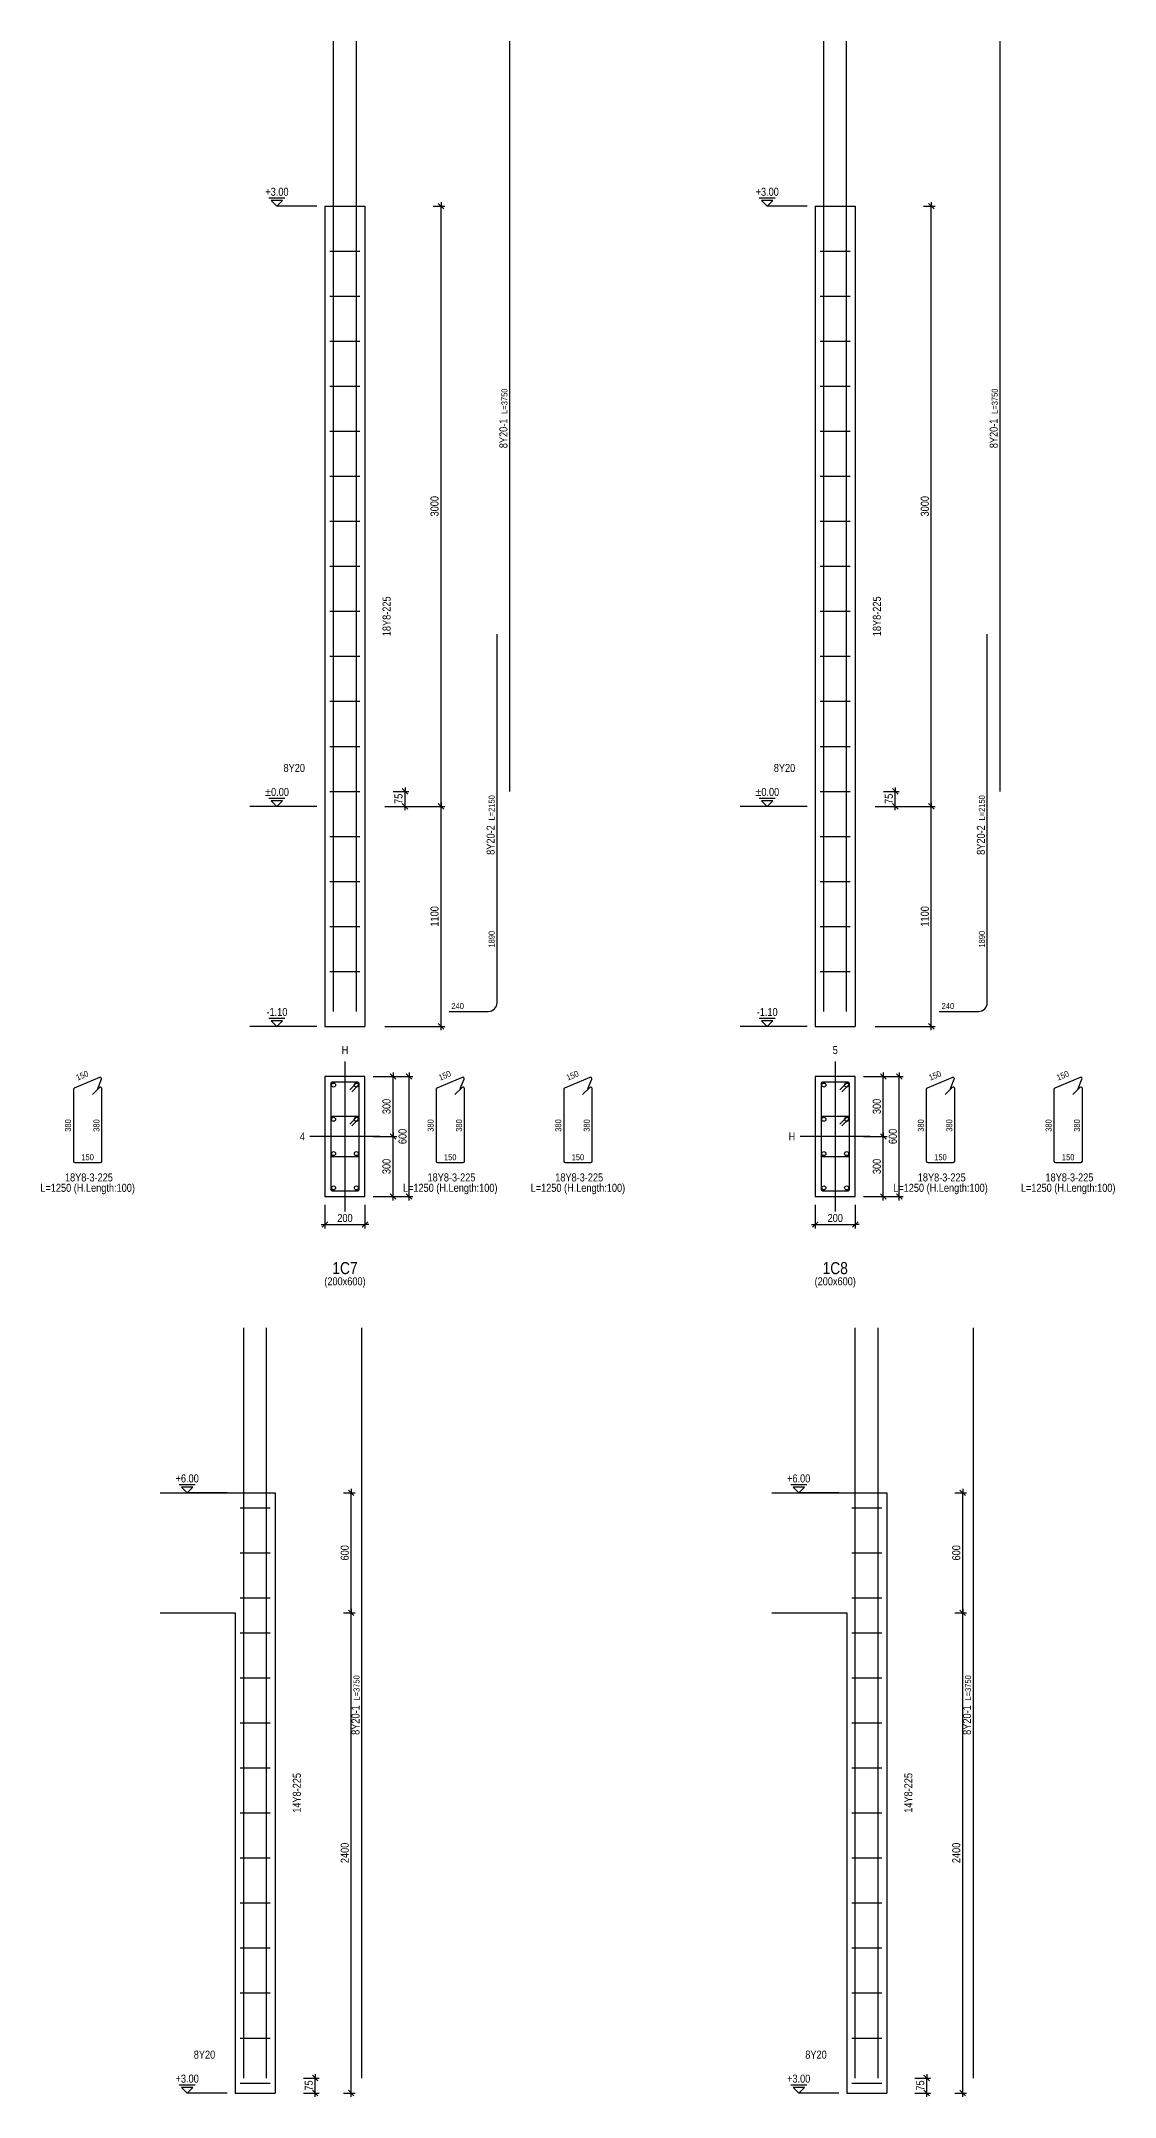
# Model space of a CAD drawing. Extents: x 0 to 206258, y -403073 to 0.
# Drawn here: x 42210 to 55627, y -111586 to -85897 of the extents above; entities that cross this region are included whole.
import ezdxf
from ezdxf.enums import TextEntityAlignment as Align
from ezdxf.lldxf.tags import DXFTag

# ---------------------------------------------------------------- set-up
doc = ezdxf.new("R2010")
doc.units = 0
doc.header["$LTSCALE"] = 1000
for name, color, linetype in [('Axis Line(Dir 1)', 8, 'CENTER2'), ('Axis Line(Dir 2)', 150, 'CENTER2'), ('Column Line(D)', 1, 'Continuous'), ('Dimension Line', 5, 'Continuous'), ('Dimension Text', 5, 'Continuous'), ('Link Line', 3, 'Continuous'), ('Rebar Label', 6, 'Continuous'), ('Rebar Length Text', 8, 'Continuous'), ('Rebar Line', 7, 'Continuous'), ('Top Rebar Label', 6, 'Continuous'), ('Top Rebar Length Text', 8, 'Continuous'), ('Top Rebar Line', 7, 'Continuous')]:
    doc.layers.add(name, color=color, linetype=linetype)
for name, color, linetype, true_color in [('Column Label(D)', 12, 'Continuous', 0xbd0000), ('Column Size Label (D)', 94, 'Continuous', 0x008100), ('Level Mark Line', 253, 'Continuous', 0x828282), ('Level Mark Text', 253, 'Continuous', 0x828282), ('Link Label', 94, 'Continuous', 0x008100), ('Link Length Text', 94, 'Continuous', 0x008100)]:
    doc.layers.add(name, color=color, linetype=linetype, true_color=true_color)
doc.styles.add('Column Label(D)', font='ARIALN.TTF', dxfattribs={"height": 150})
doc.styles.add('Column Size Label (D)', font='ARIALN.TTF', dxfattribs={"height": 100})
doc.styles.add('Dimension Text', font='ARIALN.TTF', dxfattribs={"height": 100})
doc.styles.add('Level Mark Text', font='ARIALN.TTF', dxfattribs={"height": 100})
doc.styles.add('Link Label', font='ARIALN.TTF', dxfattribs={"height": 100})
doc.styles.add('Link Length Text', font='ARIALN.TTF', dxfattribs={"height": 100})
doc.styles.add('Rebar Label', font='ARIALN.TTF', dxfattribs={"height": 100})
doc.styles.add('Rebar Length Text', font='ARIALN.TTF', dxfattribs={"height": 75})
doc.styles.add('Top Rebar Label', font='ARIALN.TTF', dxfattribs={"height": 100})
doc.styles.add('Top Rebar Length Text', font='ARIALN.TTF', dxfattribs={"height": 75})
tags = doc.linetypes.add('CENTER2', pattern=[1.125, 0.75, -0.125, 0.125, -0.125]).pattern_tags.tags
tags[10:11] = [DXFTag(74, 4), DXFTag(75, 0), DXFTag(340, '0'), DXFTag(46, 0.0), DXFTag(50, 0.0), DXFTag(44, 0.0), DXFTag(45, 0.0)]
tags[8:9] = [DXFTag(74, 4), DXFTag(75, 0), DXFTag(340, '0'), DXFTag(46, 0.0), DXFTag(50, 0.0), DXFTag(44, 0.0), DXFTag(45, 0.0)]
tags[6:7] = [DXFTag(74, 4), DXFTag(75, 0), DXFTag(340, '0'), DXFTag(46, 0.0), DXFTag(50, 0.0), DXFTag(44, 0.0), DXFTag(45, 0.0)]
tags[4:5] = [DXFTag(74, 4), DXFTag(75, 0), DXFTag(340, '0'), DXFTag(46, 0.0), DXFTag(50, 0.0), DXFTag(44, 0.0), DXFTag(45, 0.0)]
doc.dimstyles.new('COLUMNELV', dxfattribs={"dimtxt": 100, "dimasz": 30, "dimexe": 48.3, "dimexo": 103.5, "dimgap": 30, "dimtad": 1, "dimtoh": 1, "dimdec": 1, "dimlfac": 0.4, "dimdsep": 46, "dimtxsty": 'Dimension Text', "dimblk": 'PCDIM_TICK', "dimcen": 0.09, "dimclrd": 5, "dimclre": 5, "dimclrt": 5, "dimadec": 1, "dimazin": 0, "dimtp": 1, "dimtm": 1, "dimtfac": 1, "dimtdec": 4, "dimtofl": 0, "dimtmove": 0, "dimatfit": 3, "dimfxl": 1, "dimtolj": 1, "dimtzin": 0, "dimarcsym": 0})

# ---------------------------------------------------------------- blocks, each defined once
blk = doc.blocks.new('PCDIM_TICK')
at = {"layer": 'Dimension Line', "color": 0, "transparency": 33554687}
for p, q in [((1.15, 1.15), (-1.15, -1.15)), ((1.61, 0), (0, 0))]:
    blk.add_line(p, q, dxfattribs=at)
blk = doc.blocks.new('*U1890')
at = {"layer": 'Dimension Line', "color": 5, "true_color": 0x0000ff, "transparency": 16777216}
for p, q in [((47110, -95459), (47255, -95459)), ((47207, -98209), (47207, -95459)), ((47110, -98209), (47255, -98209))]:
    blk.add_line(p, q, dxfattribs=at)
at = {"layer": 'Dimension Line', "color": 5, "true_color": 0x0000ff, "transparency": 16777216, "xscale": 30, "yscale": 30}
for p, rotation in [((47207, -95459), 89.99999999999447), ((47207, -98209), 269.9999999999834)]:
    blk.add_blockref('PCDIM_TICK', p, dxfattribs=dict(at, rotation=rotation))
at = {"layer": 'Dimension Line', "color": 5, "true_color": 0x0000ff, "transparency": 16777216, "insert": (47177, -96834), "char_height": 100, "width": 238.4, "attachment_point": 8, "rotation": 90, "style": 'Dimension Text'}
blk.add_mtext('1100', dxfattribs=at)
blk = doc.blocks.new('*U1891')
at = {"layer": 'Dimension Line', "color": 5, "true_color": 0x0000ff, "transparency": 16777216}
for p, q in [((47110, -87959), (47255, -87959)), ((47207, -95459), (47207, -87959)), ((47110, -95459), (47255, -95459))]:
    blk.add_line(p, q, dxfattribs=at)
at = {"layer": 'Dimension Line', "color": 5, "true_color": 0x0000ff, "transparency": 16777216, "xscale": 30, "yscale": 30}
for p, rotation in [((47207, -87959), 89.99999999999447), ((47207, -95459), 269.9999999999834)]:
    blk.add_blockref('PCDIM_TICK', p, dxfattribs=dict(at, rotation=rotation))
at = {"layer": 'Dimension Line', "color": 5, "true_color": 0x0000ff, "transparency": 16777216, "insert": (47177, -91709), "char_height": 100, "width": 245.98, "attachment_point": 8, "rotation": 90, "style": 'Dimension Text'}
blk.add_mtext('3000', dxfattribs=at)
blk = doc.blocks.new('*U1892')
at = {"layer": 'Dimension Line', "color": 5, "true_color": 0x0000ff, "transparency": 16777216}
for p, q in [((46610, -95272), (46805, -95272)), ((46757, -95459), (46757, -95272)), ((46610, -95459), (46805, -95459))]:
    blk.add_line(p, q, dxfattribs=at)
at = {"layer": 'Dimension Line', "color": 5, "true_color": 0x0000ff, "transparency": 16777216, "xscale": 30, "yscale": 30}
for p, rotation in [((46757, -95272), 89.99999999999447), ((46757, -95459), 269.9999999999834)]:
    blk.add_blockref('PCDIM_TICK', p, dxfattribs=dict(at, rotation=rotation))
at = {"layer": 'Dimension Line', "color": 5, "true_color": 0x0000ff, "transparency": 16777216, "insert": (46727, -95365), "char_height": 100, "width": 117.23, "attachment_point": 8, "rotation": 90, "style": 'Dimension Text'}
blk.add_mtext('75', dxfattribs=at)
blk = doc.blocks.new('*U1893')
at = {"layer": 'Dimension Line', "color": 5, "true_color": 0x0000ff, "transparency": 16777216}
for p, q in [((45757, -100438), (45757, -100733)), ((46257, -100438), (46257, -100733)), ((45757, -100684), (46257, -100684))]:
    blk.add_line(p, q, dxfattribs=at)
at = {"layer": 'Dimension Line', "color": 5, "true_color": 0x0000ff, "transparency": 16777216, "xscale": 30, "yscale": 30, "rotation": 180.0000000000004}
blk.add_blockref('PCDIM_TICK', (45757, -100684), dxfattribs=at)
at = {"layer": 'Dimension Line', "color": 5, "true_color": 0x0000ff, "transparency": 16777216, "xscale": 30, "yscale": 30}
blk.add_blockref('PCDIM_TICK', (46257, -100684), dxfattribs=at)
at = {"layer": 'Dimension Line', "color": 5, "true_color": 0x0000ff, "transparency": 16777216, "insert": (46007, -100654), "char_height": 100, "width": 182.77, "attachment_point": 8, "style": 'Dimension Text'}
blk.add_mtext('200', dxfattribs=at)
blk = doc.blocks.new('*U1894')
at = {"layer": 'Dimension Line', "color": 5, "true_color": 0x0000ff, "transparency": 16777216}
for p, q in [((46360, -99584), (46655, -99584)), ((46607, -100334), (46607, -99584)), ((46360, -100334), (46655, -100334))]:
    blk.add_line(p, q, dxfattribs=at)
at = {"layer": 'Dimension Line', "color": 5, "true_color": 0x0000ff, "transparency": 16777216, "xscale": 30, "yscale": 30}
for p, rotation in [((46607, -99584), 89.99999999999447), ((46607, -100334), 269.9999999999834)]:
    blk.add_blockref('PCDIM_TICK', p, dxfattribs=dict(at, rotation=rotation))
at = {"layer": 'Dimension Line', "color": 5, "true_color": 0x0000ff, "transparency": 16777216, "insert": (46577, -99959), "char_height": 100, "width": 181.5, "attachment_point": 8, "rotation": 90, "style": 'Dimension Text'}
blk.add_mtext('300', dxfattribs=at)
blk = doc.blocks.new('*U1895')
at = {"layer": 'Dimension Line', "color": 5, "true_color": 0x0000ff, "transparency": 16777216}
for p, q in [((46360, -98834), (46655, -98834)), ((46607, -99584), (46607, -98834)), ((46360, -99584), (46655, -99584))]:
    blk.add_line(p, q, dxfattribs=at)
at = {"layer": 'Dimension Line', "color": 5, "true_color": 0x0000ff, "transparency": 16777216, "xscale": 30, "yscale": 30}
for p, rotation in [((46607, -98834), 89.99999999999447), ((46607, -99584), 269.9999999999834)]:
    blk.add_blockref('PCDIM_TICK', p, dxfattribs=dict(at, rotation=rotation))
at = {"layer": 'Dimension Line', "color": 5, "true_color": 0x0000ff, "transparency": 16777216, "insert": (46577, -99209), "char_height": 100, "width": 181.5, "attachment_point": 8, "rotation": 90, "style": 'Dimension Text'}
blk.add_mtext('300', dxfattribs=at)
blk = doc.blocks.new('*U1896')
at = {"layer": 'Dimension Line', "color": 5, "true_color": 0x0000ff, "transparency": 16777216}
for p, q in [((46360, -98834), (46855, -98834)), ((46807, -100334), (46807, -98834)), ((46360, -100334), (46855, -100334))]:
    blk.add_line(p, q, dxfattribs=at)
at = {"layer": 'Dimension Line', "color": 5, "true_color": 0x0000ff, "transparency": 16777216, "xscale": 30, "yscale": 30}
for p, rotation in [((46807, -98834), 89.99999999999447), ((46807, -100334), 269.9999999999834)]:
    blk.add_blockref('PCDIM_TICK', p, dxfattribs=dict(at, rotation=rotation))
at = {"layer": 'Dimension Line', "color": 5, "true_color": 0x0000ff, "transparency": 16777216, "insert": (46777, -99584), "char_height": 100, "width": 181.97, "attachment_point": 8, "rotation": 90, "style": 'Dimension Text'}
blk.add_mtext('600', dxfattribs=at)
blk = doc.blocks.new('*U1897')
at = {"layer": 'Dimension Line', "color": 5, "true_color": 0x0000ff, "transparency": 16777216}
for p, q in [((53236, -95459), (53381, -95459)), ((53333, -98209), (53333, -95459)), ((53236, -98209), (53381, -98209))]:
    blk.add_line(p, q, dxfattribs=at)
at = {"layer": 'Dimension Line', "color": 5, "true_color": 0x0000ff, "transparency": 16777216, "xscale": 30, "yscale": 30}
for p, rotation in [((53333, -95459), 89.99999999999447), ((53333, -98209), 269.9999999999834)]:
    blk.add_blockref('PCDIM_TICK', p, dxfattribs=dict(at, rotation=rotation))
at = {"layer": 'Dimension Line', "color": 5, "true_color": 0x0000ff, "transparency": 16777216, "insert": (53303, -96834), "char_height": 100, "width": 238.4, "attachment_point": 8, "rotation": 90, "style": 'Dimension Text'}
blk.add_mtext('1100', dxfattribs=at)
blk = doc.blocks.new('*U1898')
at = {"layer": 'Dimension Line', "color": 5, "true_color": 0x0000ff, "transparency": 16777216}
for p, q in [((53236, -87959), (53381, -87959)), ((53333, -95459), (53333, -87959)), ((53236, -95459), (53381, -95459))]:
    blk.add_line(p, q, dxfattribs=at)
at = {"layer": 'Dimension Line', "color": 5, "true_color": 0x0000ff, "transparency": 16777216, "xscale": 30, "yscale": 30}
for p, rotation in [((53333, -87959), 89.99999999999447), ((53333, -95459), 269.9999999999834)]:
    blk.add_blockref('PCDIM_TICK', p, dxfattribs=dict(at, rotation=rotation))
at = {"layer": 'Dimension Line', "color": 5, "true_color": 0x0000ff, "transparency": 16777216, "insert": (53303, -91709), "char_height": 100, "width": 245.98, "attachment_point": 8, "rotation": 90, "style": 'Dimension Text'}
blk.add_mtext('3000', dxfattribs=at)
blk = doc.blocks.new('*U1899')
at = {"layer": 'Dimension Line', "color": 5, "true_color": 0x0000ff, "transparency": 16777216}
for p, q in [((52736, -95272), (52931, -95272)), ((52883, -95459), (52883, -95272)), ((52736, -95459), (52931, -95459))]:
    blk.add_line(p, q, dxfattribs=at)
at = {"layer": 'Dimension Line', "color": 5, "true_color": 0x0000ff, "transparency": 16777216, "xscale": 30, "yscale": 30}
for p, rotation in [((52883, -95272), 89.99999999999447), ((52883, -95459), 269.9999999999834)]:
    blk.add_blockref('PCDIM_TICK', p, dxfattribs=dict(at, rotation=rotation))
at = {"layer": 'Dimension Line', "color": 5, "true_color": 0x0000ff, "transparency": 16777216, "insert": (52853, -95365), "char_height": 100, "width": 117.23, "attachment_point": 8, "rotation": 90, "style": 'Dimension Text'}
blk.add_mtext('75', dxfattribs=at)
blk = doc.blocks.new('*U1900')
at = {"layer": 'Dimension Line', "color": 5, "true_color": 0x0000ff, "transparency": 16777216}
for p, q in [((51883, -100438), (51883, -100733)), ((52383, -100438), (52383, -100733)), ((51883, -100684), (52383, -100684))]:
    blk.add_line(p, q, dxfattribs=at)
at = {"layer": 'Dimension Line', "color": 5, "true_color": 0x0000ff, "transparency": 16777216, "xscale": 30, "yscale": 30, "rotation": 180.0000000000004}
blk.add_blockref('PCDIM_TICK', (51883, -100684), dxfattribs=at)
at = {"layer": 'Dimension Line', "color": 5, "true_color": 0x0000ff, "transparency": 16777216, "xscale": 30, "yscale": 30}
blk.add_blockref('PCDIM_TICK', (52383, -100684), dxfattribs=at)
at = {"layer": 'Dimension Line', "color": 5, "true_color": 0x0000ff, "transparency": 16777216, "insert": (52133, -100654), "char_height": 100, "width": 182.77, "attachment_point": 8, "style": 'Dimension Text'}
blk.add_mtext('200', dxfattribs=at)
blk = doc.blocks.new('*U1901')
at = {"layer": 'Dimension Line', "color": 5, "true_color": 0x0000ff, "transparency": 16777216}
for p, q in [((52486, -99584), (52781, -99584)), ((52733, -100334), (52733, -99584)), ((52486, -100334), (52781, -100334))]:
    blk.add_line(p, q, dxfattribs=at)
at = {"layer": 'Dimension Line', "color": 5, "true_color": 0x0000ff, "transparency": 16777216, "xscale": 30, "yscale": 30}
for p, rotation in [((52733, -99584), 89.99999999999447), ((52733, -100334), 269.9999999999834)]:
    blk.add_blockref('PCDIM_TICK', p, dxfattribs=dict(at, rotation=rotation))
at = {"layer": 'Dimension Line', "color": 5, "true_color": 0x0000ff, "transparency": 16777216, "insert": (52703, -99959), "char_height": 100, "width": 181.5, "attachment_point": 8, "rotation": 90, "style": 'Dimension Text'}
blk.add_mtext('300', dxfattribs=at)
blk = doc.blocks.new('*U1902')
at = {"layer": 'Dimension Line', "color": 5, "true_color": 0x0000ff, "transparency": 16777216}
for p, q in [((52486, -98834), (52781, -98834)), ((52733, -99584), (52733, -98834)), ((52486, -99584), (52781, -99584))]:
    blk.add_line(p, q, dxfattribs=at)
at = {"layer": 'Dimension Line', "color": 5, "true_color": 0x0000ff, "transparency": 16777216, "xscale": 30, "yscale": 30}
for p, rotation in [((52733, -98834), 89.99999999999447), ((52733, -99584), 269.9999999999834)]:
    blk.add_blockref('PCDIM_TICK', p, dxfattribs=dict(at, rotation=rotation))
at = {"layer": 'Dimension Line', "color": 5, "true_color": 0x0000ff, "transparency": 16777216, "insert": (52703, -99209), "char_height": 100, "width": 181.5, "attachment_point": 8, "rotation": 90, "style": 'Dimension Text'}
blk.add_mtext('300', dxfattribs=at)
blk = doc.blocks.new('*U1903')
at = {"layer": 'Dimension Line', "color": 5, "true_color": 0x0000ff, "transparency": 16777216}
for p, q in [((52486, -98834), (52981, -98834)), ((52933, -100334), (52933, -98834)), ((52486, -100334), (52981, -100334))]:
    blk.add_line(p, q, dxfattribs=at)
at = {"layer": 'Dimension Line', "color": 5, "true_color": 0x0000ff, "transparency": 16777216, "xscale": 30, "yscale": 30}
for p, rotation in [((52933, -98834), 89.99999999999447), ((52933, -100334), 269.9999999999834)]:
    blk.add_blockref('PCDIM_TICK', p, dxfattribs=dict(at, rotation=rotation))
at = {"layer": 'Dimension Line', "color": 5, "true_color": 0x0000ff, "transparency": 16777216, "insert": (52903, -99584), "char_height": 100, "width": 181.97, "attachment_point": 8, "rotation": 90, "style": 'Dimension Text'}
blk.add_mtext('600', dxfattribs=at)
blk = doc.blocks.new('*U2038')
at = {"layer": 'Dimension Line', "color": 5, "true_color": 0x0000ff, "transparency": 16777216}
for p, q in [((45989, -105537), (46133, -105537)), ((46085, -111537), (46085, -105537)), ((45989, -111537), (46133, -111537))]:
    blk.add_line(p, q, dxfattribs=at)
at = {"layer": 'Dimension Line', "color": 5, "true_color": 0x0000ff, "transparency": 16777216, "xscale": 30, "yscale": 30}
for p, rotation in [((46085, -105537), 89.99999999999447), ((46085, -111537), 269.9999999999834)]:
    blk.add_blockref('PCDIM_TICK', p, dxfattribs=dict(at, rotation=rotation))
at = {"layer": 'Dimension Line', "color": 5, "true_color": 0x0000ff, "transparency": 16777216, "insert": (46055, -108537), "char_height": 100, "width": 247.25, "attachment_point": 8, "rotation": 90, "style": 'Dimension Text'}
blk.add_mtext('2400', dxfattribs=at)
blk = doc.blocks.new('*U2039')
at = {"layer": 'Dimension Line', "color": 5, "true_color": 0x0000ff, "transparency": 16777216}
for p, q in [((45989, -104037), (46133, -104037)), ((46085, -105537), (46085, -104037)), ((45989, -105537), (46133, -105537))]:
    blk.add_line(p, q, dxfattribs=at)
at = {"layer": 'Dimension Line', "color": 5, "true_color": 0x0000ff, "transparency": 16777216, "xscale": 30, "yscale": 30}
for p, rotation in [((46085, -104037), 89.99999999999447), ((46085, -105537), 269.9999999999834)]:
    blk.add_blockref('PCDIM_TICK', p, dxfattribs=dict(at, rotation=rotation))
at = {"layer": 'Dimension Line', "color": 5, "true_color": 0x0000ff, "transparency": 16777216, "insert": (46055, -104787), "char_height": 100, "width": 181.97, "attachment_point": 8, "rotation": 90, "style": 'Dimension Text'}
blk.add_mtext('600', dxfattribs=at)
blk = doc.blocks.new('*U2040')
at = {"layer": 'Dimension Line', "color": 5, "true_color": 0x0000ff, "transparency": 16777216}
for p, q in [((45489, -111350), (45683, -111350)), ((45635, -111537), (45635, -111350)), ((45489, -111537), (45683, -111537))]:
    blk.add_line(p, q, dxfattribs=at)
at = {"layer": 'Dimension Line', "color": 5, "true_color": 0x0000ff, "transparency": 16777216, "xscale": 30, "yscale": 30}
for p, rotation in [((45635, -111350), 89.99999999999447), ((45635, -111537), 269.9999999999834)]:
    blk.add_blockref('PCDIM_TICK', p, dxfattribs=dict(at, rotation=rotation))
at = {"layer": 'Dimension Line', "color": 5, "true_color": 0x0000ff, "transparency": 16777216, "insert": (45605, -111443), "char_height": 100, "width": 117.23, "attachment_point": 8, "rotation": 90, "style": 'Dimension Text'}
blk.add_mtext('75', dxfattribs=at)
blk = doc.blocks.new('*U2045')
at = {"layer": 'Dimension Line', "color": 5, "true_color": 0x0000ff, "transparency": 16777216}
for p, q in [((53629, -105537), (53774, -105537)), ((53726, -111537), (53726, -105537)), ((53629, -111537), (53774, -111537))]:
    blk.add_line(p, q, dxfattribs=at)
at = {"layer": 'Dimension Line', "color": 5, "true_color": 0x0000ff, "transparency": 16777216, "xscale": 30, "yscale": 30}
for p, rotation in [((53726, -105537), 89.99999999999447), ((53726, -111537), 269.9999999999834)]:
    blk.add_blockref('PCDIM_TICK', p, dxfattribs=dict(at, rotation=rotation))
at = {"layer": 'Dimension Line', "color": 5, "true_color": 0x0000ff, "transparency": 16777216, "insert": (53696, -108537), "char_height": 100, "width": 247.25, "attachment_point": 8, "rotation": 90, "style": 'Dimension Text'}
blk.add_mtext('2400', dxfattribs=at)
blk = doc.blocks.new('*U2046')
at = {"layer": 'Dimension Line', "color": 5, "true_color": 0x0000ff, "transparency": 16777216}
for p, q in [((53629, -104037), (53774, -104037)), ((53726, -105537), (53726, -104037)), ((53629, -105537), (53774, -105537))]:
    blk.add_line(p, q, dxfattribs=at)
at = {"layer": 'Dimension Line', "color": 5, "true_color": 0x0000ff, "transparency": 16777216, "xscale": 30, "yscale": 30}
for p, rotation in [((53726, -104037), 89.99999999999447), ((53726, -105537), 269.9999999999834)]:
    blk.add_blockref('PCDIM_TICK', p, dxfattribs=dict(at, rotation=rotation))
at = {"layer": 'Dimension Line', "color": 5, "true_color": 0x0000ff, "transparency": 16777216, "insert": (53696, -104787), "char_height": 100, "width": 181.97, "attachment_point": 8, "rotation": 90, "style": 'Dimension Text'}
blk.add_mtext('600', dxfattribs=at)
blk = doc.blocks.new('*U2047')
at = {"layer": 'Dimension Line', "color": 5, "true_color": 0x0000ff, "transparency": 16777216}
for p, q in [((53129, -111350), (53324, -111350)), ((53276, -111537), (53276, -111350)), ((53129, -111537), (53324, -111537))]:
    blk.add_line(p, q, dxfattribs=at)
at = {"layer": 'Dimension Line', "color": 5, "true_color": 0x0000ff, "transparency": 16777216, "xscale": 30, "yscale": 30}
for p, rotation in [((53276, -111350), 89.99999999999447), ((53276, -111537), 269.9999999999834)]:
    blk.add_blockref('PCDIM_TICK', p, dxfattribs=dict(at, rotation=rotation))
at = {"layer": 'Dimension Line', "color": 5, "true_color": 0x0000ff, "transparency": 16777216, "insert": (53246, -111443), "char_height": 100, "width": 117.23, "attachment_point": 8, "rotation": 90, "style": 'Dimension Text'}
blk.add_mtext('75', dxfattribs=at)

msp = doc.modelspace()

# ---------------------------------------------------------------- linework, layer by layer
at = {"layer": 'Axis Line(Dir 1)', "transparency": 33554687}
for points in [[(46444.214, -99584.207), (45569.214, -99584.207)], [(52570.099, -99584.207), (51695.099, -99584.207)]]:
    msp.add_lwpolyline(points, dxfattribs=at)
at = {"layer": 'Axis Line(Dir 2)', "transparency": 33554687}
for points in [[(46006.714, -98646.707), (46006.714, -100521.707)], [(52132.599, -98646.707), (52132.599, -100521.707)]]:
    msp.add_lwpolyline(points, dxfattribs=at)
at = {"layer": 'Column Line(D)', "transparency": 33554687}
for points in [[(45756.714, -87959.207), (45756.714, -98209.207)], [(45756.714, -87959.207), (46256.714, -87959.207)], [(46256.714, -87959.207), (46256.714, -98209.207)], [(51882.599, -87959.207), (51882.599, -98209.207)], [(51882.599, -87959.207), (52382.599, -87959.207)], [(52382.599, -87959.207), (52382.599, -98209.207)], [(45756.714, -98209.207), (46256.714, -98209.207)], [(51882.599, -98209.207), (52382.599, -98209.207)], [(43697.552, -104037.222), (44635.052, -104037.222)], [(44635.052, -104037.222), (45135.052, -104037.222)], [(45135.052, -104037.222), (45135.052, -111537.222)], [(51338.437, -104037.222), (52275.937, -104037.222)], [(52275.937, -104037.222), (52775.937, -104037.222)], [(52775.937, -104037.222), (52775.937, -111537.222)], [(43697.552, -105537.222), (44635.052, -105537.222)], [(44635.052, -105537.222), (44635.052, -111537.222)], [(51338.437, -105537.222), (52275.937, -105537.222)], [(52275.937, -105537.222), (52275.937, -111537.222)], [(44635.052, -111537.222), (45135.052, -111537.222)], [(52275.937, -111537.222), (52775.937, -111537.222)]]:
    msp.add_lwpolyline(points, dxfattribs=at)
for points in [[(45756.714, -100334.207), (46256.714, -100334.207), (46256.714, -98834.207), (45756.714, -98834.207)], [(51882.599, -100334.207), (52382.599, -100334.207), (52382.599, -98834.207), (51882.599, -98834.207)]]:
    msp.add_lwpolyline(points, close=True, dxfattribs=at)
at = {"layer": 'Dimension Line', "transparency": 33554687}
for points in [[(45506.714, -95459.207), (44819.214, -95459.207)], [(46506.714, -95459.207), (47194.214, -95459.207)], [(51632.599, -95459.207), (50945.099, -95459.207)], [(52632.599, -95459.207), (53320.099, -95459.207)], [(45506.714, -98209.207), (44819.214, -98209.207)], [(46506.714, -98209.207), (47194.214, -98209.207)], [(51632.599, -98209.207), (50945.099, -98209.207)], [(52632.599, -98209.207), (53320.099, -98209.207)]]:
    msp.add_lwpolyline(points, dxfattribs=at)
at = {"layer": 'Level Mark Line', "transparency": 33554687}
for points in [[(45256.714, -87859.207), (45056.714, -87859.207)], [(45156.714, -87959.207), (45227.425, -87888.496), (45086.004, -87888.496), (45156.714, -87959.207)], [(45656.714, -87959.207), (45156.714, -87959.207)], [(51382.599, -87859.207), (51182.599, -87859.207)], [(51282.599, -87959.207), (51353.31, -87888.496), (51211.888, -87888.496), (51282.599, -87959.207)], [(51782.599, -87959.207), (51282.599, -87959.207)], [(45256.714, -95359.207), (45056.714, -95359.207)], [(45156.714, -95459.207), (45227.425, -95388.496), (45086.004, -95388.496), (45156.714, -95459.207)], [(45656.714, -95459.207), (45156.714, -95459.207)], [(51382.599, -95359.207), (51182.599, -95359.207)], [(51282.599, -95459.207), (51353.31, -95388.496), (51211.888, -95388.496), (51282.599, -95459.207)], [(51782.599, -95459.207), (51282.599, -95459.207)], [(45256.714, -98109.207), (45056.714, -98109.207)], [(51382.599, -98109.207), (51182.599, -98109.207)], [(45156.714, -98209.207), (45227.425, -98138.496), (45086.004, -98138.496), (45156.714, -98209.207)], [(45656.714, -98209.207), (45156.714, -98209.207)], [(51282.599, -98209.207), (51353.31, -98138.496), (51211.888, -98138.496), (51282.599, -98209.207)], [(51782.599, -98209.207), (51282.599, -98209.207)], [(44135.052, -103937.222), (43935.052, -103937.222)], [(44035.052, -104037.222), (44105.763, -103966.511), (43964.341, -103966.511), (44035.052, -104037.222)], [(44535.052, -104037.222), (44035.052, -104037.222)], [(51775.937, -103937.222), (51575.937, -103937.222)], [(51675.937, -104037.222), (51746.648, -103966.511), (51605.226, -103966.511), (51675.937, -104037.222)], [(52175.937, -104037.222), (51675.937, -104037.222)], [(44135.052, -111437.222), (43935.052, -111437.222)], [(44035.052, -111537.222), (44105.763, -111466.511), (43964.341, -111466.511), (44035.052, -111537.222)], [(51775.937, -111437.222), (51575.937, -111437.222)], [(51675.937, -111537.222), (51746.648, -111466.511), (51605.226, -111466.511), (51675.937, -111537.222)], [(44535.052, -111537.222), (44035.052, -111537.222)], [(52175.937, -111537.222), (51675.937, -111537.222)]]:
    msp.add_lwpolyline(points, dxfattribs=at)
at = {"layer": 'Link Line', "transparency": 33554687}
for p, q in [((45819.214, -87959.207), (46194.214, -87959.207)), ((51945.099, -87959.207), (52320.099, -87959.207)), ((45819.214, -88521.707), (46194.214, -88521.707)), ((51945.099, -88521.707), (52320.099, -88521.707)), ((45819.214, -89084.207), (46194.214, -89084.207)), ((51945.099, -89084.207), (52320.099, -89084.207)), ((45819.214, -89646.707), (46194.214, -89646.707)), ((51945.099, -89646.707), (52320.099, -89646.707)), ((45819.214, -90209.207), (46194.214, -90209.207)), ((51945.099, -90209.207), (52320.099, -90209.207)), ((45819.214, -90771.707), (46194.214, -90771.707)), ((51945.099, -90771.707), (52320.099, -90771.707)), ((45819.214, -91334.207), (46194.214, -91334.207)), ((51945.099, -91334.207), (52320.099, -91334.207)), ((45819.214, -91896.707), (46194.214, -91896.707)), ((51945.099, -91896.707), (52320.099, -91896.707)), ((45819.214, -92459.207), (46194.214, -92459.207)), ((51945.099, -92459.207), (52320.099, -92459.207)), ((45819.214, -93021.707), (46194.214, -93021.707)), ((51945.099, -93021.707), (52320.099, -93021.707)), ((45819.214, -93584.207), (46194.214, -93584.207)), ((51945.099, -93584.207), (52320.099, -93584.207)), ((45819.214, -94146.707), (46194.214, -94146.707)), ((51945.099, -94146.707), (52320.099, -94146.707)), ((45819.214, -94709.207), (46194.214, -94709.207)), ((51945.099, -94709.207), (52320.099, -94709.207)), ((45819.214, -95271.707), (46194.214, -95271.707)), ((51945.099, -95271.707), (52320.099, -95271.707)), ((45819.214, -95834.207), (46194.214, -95834.207)), ((51945.099, -95834.207), (52320.099, -95834.207)), ((45819.214, -96396.707), (46194.214, -96396.707)), ((51945.099, -96396.707), (52320.099, -96396.707)), ((45819.214, -96959.207), (46194.214, -96959.207)), ((51945.099, -96959.207), (52320.099, -96959.207)), ((45819.214, -97521.707), (46194.214, -97521.707)), ((51945.099, -97521.707), (52320.099, -97521.707)), ((44697.552, -104224.722), (45072.552, -104224.722)), ((52338.437, -104224.722), (52713.437, -104224.722)), ((44697.552, -104787.222), (45072.552, -104787.222)), ((52338.437, -104787.222), (52713.437, -104787.222)), ((44697.552, -105349.722), (45072.552, -105349.722)), ((52338.437, -105349.722), (52713.437, -105349.722)), ((44697.552, -105787.222), (45072.552, -105787.222)), ((52338.437, -105787.222), (52713.437, -105787.222)), ((44697.552, -106349.722), (45072.552, -106349.722)), ((52338.437, -106349.722), (52713.437, -106349.722)), ((44697.552, -106912.222), (45072.552, -106912.222)), ((52338.437, -106912.222), (52713.437, -106912.222)), ((44697.552, -107474.722), (45072.552, -107474.722)), ((52338.437, -107474.722), (52713.437, -107474.722)), ((44697.552, -108037.222), (45072.552, -108037.222)), ((52338.437, -108037.222), (52713.437, -108037.222)), ((44697.552, -108599.722), (45072.552, -108599.722)), ((52338.437, -108599.722), (52713.437, -108599.722)), ((44697.552, -109162.222), (45072.552, -109162.222)), ((52338.437, -109162.222), (52713.437, -109162.222)), ((44697.552, -109724.722), (45072.552, -109724.722)), ((52338.437, -109724.722), (52713.437, -109724.722)), ((44697.552, -110287.222), (45072.552, -110287.222)), ((52338.437, -110287.222), (52713.437, -110287.222)), ((44697.552, -110849.722), (45072.552, -110849.722)), ((52338.437, -110849.722), (52713.437, -110849.722)), ((44697.552, -111412.222), (45072.552, -111412.222)), ((52338.437, -111412.222), (52713.437, -111412.222))]:
    msp.add_line(p, q, dxfattribs=at)
for points in [[(42916.936, -98984.558), (42963.952, -98868.737, 0.668178638), (42940.926, -98846.035), (42624.608, -98979.691, 0.301414294), (42613.919, -98995.811), (42613.919, -99893.374, 0.414213562), (42631.419, -99910.874), (42951.419, -99910.874, 0.414213562), (42968.919, -99893.374), (42968.919, -98984.207, 0.668178638), (42939.045, -98971.833), (42850.657, -99060.221)], [(47447.231, -98984.558), (47494.247, -98868.737, 0.668178638), (47471.221, -98846.035), (47154.903, -98979.69, 0.301414294), (47144.214, -98995.81), (47144.214, -99893.373, 0.414213562), (47161.714, -99910.873), (47481.714, -99910.873, 0.414213562), (47499.214, -99893.373), (47499.214, -98984.207, 0.668178638), (47469.34, -98971.832), (47380.952, -99060.221)], [(49042.821, -98984.558), (49089.837, -98868.737, 0.668178638), (49066.811, -98846.035), (48750.493, -98979.691, 0.301414294), (48739.804, -98995.811), (48739.804, -99893.374, 0.414213562), (48757.304, -99910.874), (49077.304, -99910.874, 0.414213562), (49094.804, -99893.374), (49094.804, -98984.207, 0.668178638), (49064.93, -98971.833), (48976.541, -99060.221)], [(53573.116, -98984.558), (53620.132, -98868.737, 0.668178638), (53597.106, -98846.035), (53280.788, -98979.69, 0.301414294), (53270.099, -98995.81), (53270.099, -99893.373, 0.414213562), (53287.599, -99910.873), (53607.599, -99910.873, 0.414213562), (53625.099, -99893.373), (53625.099, -98984.207, 0.668178638), (53595.225, -98971.832), (53506.836, -99060.221)], [(55168.706, -98984.558), (55215.722, -98868.737, 0.668178638), (55192.696, -98846.035), (54876.378, -98979.691, 0.301414294), (54865.689, -98995.811), (54865.689, -99893.374, 0.414213562), (54883.189, -99910.874), (55203.189, -99910.874, 0.414213562), (55220.689, -99893.374), (55220.689, -98984.207, 0.668178638), (55190.814, -98971.833), (55102.426, -99060.221)], [(46090.7, -99024.969), (46179.089, -98936.581, 0.668178638), (46166.714, -98906.707), (45846.714, -98906.707, 0.414213562), (45829.214, -98924.207), (45829.214, -99815.873, 0.414213562), (45846.714, -99833.373), (46166.714, -99833.373, 0.414213562), (46184.214, -99815.873), (46184.214, -98924.207, 0.668178638), (46154.34, -98911.832), (46065.952, -99000.221)], [(52216.585, -99024.969), (52304.973, -98936.581, 0.668178638), (52292.599, -98906.707), (51972.599, -98906.707, 0.414213562), (51955.099, -98924.207), (51955.099, -99815.873, 0.414213562), (51972.599, -99833.373), (52292.599, -99833.373, 0.414213562), (52310.099, -99815.873), (52310.099, -98924.207, 0.668178638), (52280.225, -98911.832), (52191.836, -99000.221)], [(46090.7, -99453.303), (46179.089, -99364.914, 0.668178638), (46166.714, -99335.04), (45846.714, -99335.04, 0.414213562), (45829.214, -99352.54), (45829.214, -100244.207, 0.414213562), (45846.714, -100261.707), (46166.714, -100261.707, 0.414213562), (46184.214, -100244.207), (46184.214, -99352.54, 0.668178638), (46154.34, -99340.166), (46065.952, -99428.554)], [(52216.585, -99453.303), (52304.973, -99364.914, 0.668178638), (52292.599, -99335.04), (51972.599, -99335.04, 0.414213562), (51955.099, -99352.54), (51955.099, -100244.207, 0.414213562), (51972.599, -100261.707), (52292.599, -100261.707, 0.414213562), (52310.099, -100244.207), (52310.099, -99352.54, 0.668178638), (52280.225, -99340.166), (52191.836, -99428.554)]]:
    msp.add_lwpolyline(points, format="xyb", dxfattribs=at)
at = {"layer": 'Rebar Line', "transparency": 33554687}
for centre in [(45864.214, -98941.707), (46149.214, -98941.707), (51990.099, -98941.707), (52275.099, -98941.707), (45864.214, -99370.04), (46149.214, -99370.04), (51990.099, -99370.04), (52275.099, -99370.04), (45864.214, -99798.373), (46149.214, -99798.373), (51990.099, -99798.373), (52275.099, -99798.373), (45864.214, -100226.707), (46149.214, -100226.707), (51990.099, -100226.707), (52275.099, -100226.707)]:
    msp.add_circle(centre, 25, dxfattribs=at)
at = {"layer": 'Top Rebar Line', "transparency": 33554687}
for points in [[(45864.214, -95271.707), (45864.214, -85896.707)], [(46149.214, -95271.707), (46149.214, -85896.707)], [(48066.714, -95271.707), (48066.714, -85896.707)], [(51990.099, -95271.707), (51990.099, -85896.707)], [(52275.099, -95271.707), (52275.099, -85896.707)], [(54192.599, -95271.707), (54192.599, -85896.707)], [(45864.214, -98021.707), (45864.214, -93309.207)], [(46149.214, -98021.707), (46149.214, -93309.207)], [(51990.099, -98021.707), (51990.099, -93309.207)], [(52275.099, -98021.707), (52275.099, -93309.207)], [(44742.552, -111349.722), (44742.552, -101974.722)], [(45027.552, -111349.722), (45027.552, -101974.722)], [(46218.405, -111349.722), (46218.405, -101974.722)], [(52383.437, -111349.722), (52383.437, -101974.722)], [(52668.437, -111349.722), (52668.437, -101974.722)], [(53859.29, -111349.722), (53859.29, -101974.722)]]:
    msp.add_lwpolyline(points, dxfattribs=at)
for points in [[(47306.714, -98021.707), (47796.759, -98021.707, 0.414213562), (47906.714, -97911.751), (47906.714, -93309.207)], [(53432.599, -98021.707), (53922.643, -98021.707, 0.414213562), (54032.599, -97911.751), (54032.599, -93309.207)]]:
    msp.add_lwpolyline(points, format="xyb", dxfattribs=at)

# ---------------------------------------------------------------- texts
at = {"layer": 'Column Label(D)', "transparency": 33554687, "style": 'Column Label(D)'}
for s, p in [('1C7', (46006.714, -101154.207)), ('1C8', (52132.599, -101154.207))]:
    msp.add_text(s, height=150, dxfattribs=at).set_placement(p, align=Align.TOP_CENTER)
at = {"layer": 'Column Size Label (D)', "transparency": 33554687, "style": 'Column Size Label (D)'}
for p in [(46006.714, -101344.207), (52132.599, -101344.207)]:
    msp.add_text('(200x600)', height=100, dxfattribs=at).set_placement(p, align=Align.TOP_CENTER)
at = {"layer": 'Dimension Text', "transparency": 33554687, "style": 'Dimension Text'}
for s, p in [('H', (46006.714, -98584.207)), ('5', (52132.599, -98584.207))]:
    msp.add_text(s, height=100, dxfattribs=at).set_placement(p, align=Align.BOTTOM_CENTER)
for s, p in [('4', (45506.714, -99584.207)), ('H', (51632.599, -99584.207))]:
    msp.add_text(s, height=100, dxfattribs=at).set_placement(p, align=Align.MIDDLE_RIGHT)
at = {"layer": 'Level Mark Text', "transparency": 33554687, "style": 'Level Mark Text'}
for s, p in [('+3.00', (45156.714, -87859.207)), ('+3.00', (51282.599, -87859.207)), ('±0.00', (45156.714, -95359.207)), ('±0.00', (51282.599, -95359.207)), ('-1.10', (45156.714, -98109.207)), ('-1.10', (51282.599, -98109.207)), ('+6.00', (44035.052, -103937.222)), ('+6.00', (51675.937, -103937.222)), ('+3.00', (44035.052, -111437.222)), ('+3.00', (51675.937, -111437.222))]:
    msp.add_text(s, height=100, dxfattribs=at).set_placement(p, align=Align.BOTTOM_CENTER)
at = {"layer": 'Link Label', "transparency": 33554687, "style": 'Link Label'}
for p in [(42791.419, -100145.874), (47321.714, -100145.873), (48917.304, -100145.874), (53447.599, -100145.873), (55043.189, -100145.874)]:
    msp.add_text(' 18Y8-3-225', height=100, dxfattribs=at).set_placement(p, align=Align.CENTER)
at = {"layer": 'Link Length Text', "transparency": 33554687, "style": 'Link Length Text'}
for p in [(42791.419, -100275.874), (47321.714, -100275.873), (48917.304, -100275.874), (53447.599, -100275.873), (55043.189, -100275.874)]:
    msp.add_text('L=1250 (H.Length:100)', height=100, dxfattribs=at).set_placement(p, align=Align.CENTER)
at = {"layer": 'Rebar Label', "transparency": 33554687, "style": 'Rebar Label'}
for s, p in [('18Y8-225', (46606.714, -93084.207)), ('18Y8-225', (52732.599, -93084.207)), ('14Y8-225', (45485.052, -107787.222)), ('14Y8-225', (53125.937, -107787.222))]:
    msp.add_text(s, height=100, rotation=90, dxfattribs=at).set_placement(p, align=Align.BOTTOM_CENTER)
at = {"layer": 'Rebar Length Text', "transparency": 33554687, "style": 'Rebar Length Text'}
for s, rotation, p in [('150', 22.9057699, (42737.64, -98856.93)), ('150', 22.9057699, (47267.935, -98856.93)), ('150', 22.9057699, (48863.525, -98856.93)), ('150', 22.9057699, (53393.82, -98856.93)), ('150', 22.9057699, (54989.41, -98856.93)), ('380', 90, (42583.919, -99447.54)), ('380', 90, (42938.919, -99447.54)), ('380', 90, (47114.214, -99447.54)), ('380', 90, (47469.214, -99447.54)), ('380', 90, (48709.804, -99447.54)), ('380', 90, (49064.804, -99447.54)), ('380', 90, (53240.099, -99447.54)), ('380', 90, (53595.099, -99447.54)), ('380', 90, (54835.689, -99447.54)), ('380', 90, (55190.689, -99447.54))]:
    msp.add_text(s, height=75, rotation=rotation, dxfattribs=at).set_placement(p, align=Align.CENTER)
for p in [(42791.419, -99880.874), (47321.714, -99880.873), (48917.304, -99880.874), (53447.599, -99880.873), (55043.189, -99880.874)]:
    msp.add_text('150', height=75, dxfattribs=at).set_placement(p, align=Align.CENTER)
at = {"layer": 'Top Rebar Label', "transparency": 33554687, "style": 'Top Rebar Label'}
for s, p in [(' 8Y20-1', (48036.714, -90614.207)), (' 8Y20-1', (54162.599, -90614.207)), (' 8Y20-2', (47876.714, -95695.457)), (' 8Y20-2', (54002.599, -95695.457)), (' 8Y20-1', (46188.405, -106692.222)), (' 8Y20-1', (53829.29, -106692.222))]:
    msp.add_text(s, height=100, rotation=90, dxfattribs=at).set_placement(p, align=Align.RIGHT)
for p in [(45506.714, -95059.207), (51632.599, -95059.207), (44385.052, -111137.222), (52025.937, -111137.222)]:
    msp.add_text(' 8Y20', height=100, dxfattribs=at).set_placement(p, align=Align.BOTTOM_RIGHT)
at = {"layer": 'Top Rebar Length Text', "transparency": 33554687, "style": 'Top Rebar Length Text'}
for s, p in [('L=3750', (48036.714, -90554.207)), ('L=3750', (54162.599, -90554.207)), ('L=2150', (47876.714, -95635.457)), ('L=2150', (54002.599, -95635.457)), ('1890', (47876.714, -97223.76)), ('1890', (54002.599, -97223.76)), ('L=3750', (46188.405, -106632.222)), ('L=3750', (53829.29, -106632.222))]:
    msp.add_text(s, height=75, rotation=90, dxfattribs=at).set_placement(p)
for p in [(47336.714, -97991.707), (53462.599, -97991.707)]:
    msp.add_text('240', height=75, dxfattribs=at).set_placement(p)

# ---------------------------------------------------------------- dimensions: what is measured, and where the dimension line sits
at = {"layer": 'Dimension Line', "transparency": 33554687}
for p1, p2, distance, picture, middle in [((47006.714, -95459.207), (47006.714, -87959.207), -200, '*U1891', (47206.714, -91709.207)), ((53132.599, -95459.207), (53132.599, -87959.207), -200, '*U1898', (53332.599, -91709.207)), ((46506.714, -95459.207), (46506.714, -95271.707), -250, '*U1892', (46756.714, -95365.457)), ((52632.599, -95459.207), (52632.599, -95271.707), -250, '*U1899', (52882.599, -95365.457)), ((47006.714, -98209.207), (47006.714, -95459.207), -200, '*U1890', (47206.714, -96834.207)), ((53132.599, -98209.207), (53132.599, -95459.207), -200, '*U1897', (53332.599, -96834.207)), ((46256.714, -99584.207), (46256.714, -98834.207), -350, '*U1895', (46606.714, -99209.207)), ((46256.714, -100334.207), (46256.714, -98834.207), -550, '*U1896', (46806.714, -99584.207)), ((52382.599, -99584.207), (52382.599, -98834.207), -350, '*U1902', (52732.599, -99209.207)), ((52382.599, -100334.207), (52382.599, -98834.207), -550, '*U1903', (52932.599, -99584.207)), ((46256.714, -100334.207), (46256.714, -99584.207), -350, '*U1894', (46606.714, -99959.207)), ((52382.599, -100334.207), (52382.599, -99584.207), -350, '*U1901', (52732.599, -99959.207)), ((45756.714, -100334.207), (46256.714, -100334.207), -350, '*U1893', (46006.714, -100684.207)), ((51882.599, -100334.207), (52382.599, -100334.207), -350, '*U1900', (52132.599, -100684.207)), ((45885.052, -105537.222), (45885.052, -104037.222), -200, '*U2039', (46085.052, -104787.222)), ((53525.937, -105537.222), (53525.937, -104037.222), -200, '*U2046', (53725.937, -104787.222)), ((45885.052, -111537.222), (45885.052, -105537.222), -200, '*U2038', (46085.052, -108537.222)), ((53525.937, -111537.222), (53525.937, -105537.222), -200, '*U2045', (53725.937, -108537.222)), ((45385.052, -111537.222), (45385.052, -111349.722), -250, '*U2040', (45635.052, -111443.472)), ((53025.937, -111537.222), (53025.937, -111349.722), -250, '*U2047', (53275.937, -111443.472))]:
    dim = msp.add_aligned_dim(p1=p1, p2=p2, distance=distance, dimstyle='COLUMNELV', override={"dimscale": 1, "dimtxt": 100, "dimasz": 30, "dimexe": 48.3, "dimexo": 103.5, "dimgap": 30, "dimtad": 1, "dimtih": 0, "dimdec": 1, "dimlfac": 0.4, "dimzin": 8, "dimlunit": 2, "dimpost": '', "dimtxsty": 'Dimension Text', "dimblk": 'PCDIM_TICK', "dimse1": 0, "dimse2": 0, "dimsd2": 0, "dimclrd": 5, "dimclre": 5, "dimclrt": 5, "dimaunit": 0, "dimadec": 1, "dimazin": 0, "dimtol": 0, "dimtp": 1, "dimtm": 1, "dimtmove": 0}, dxfattribs=at)
    dim.commit()
    dim.dimension.update_dxf_attribs({"geometry": picture, "text_midpoint": middle})

doc.saveas('drawing.dxf')
